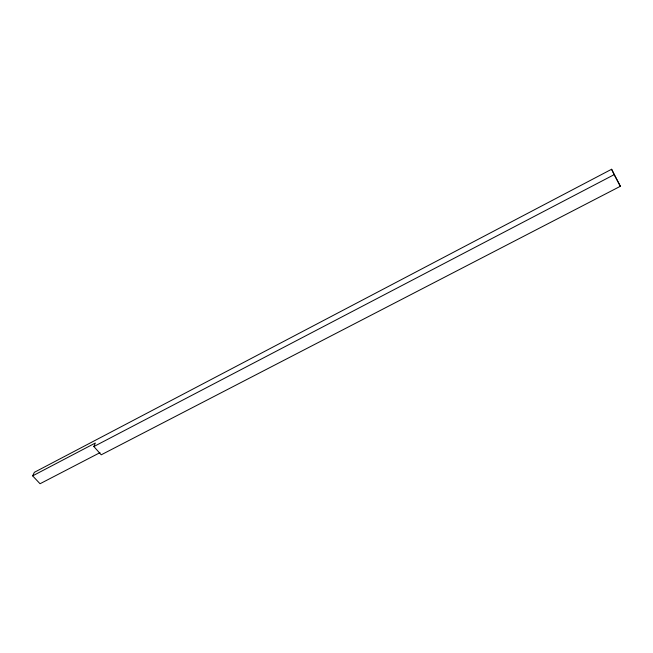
<?xml version="1.0" encoding="UTF-8"?>
<svg xmlns="http://www.w3.org/2000/svg" width="653" height="653" viewBox="0 0 653 653"><rect width="100%" height="100%" fill="white"/><g stroke="black" fill="none" stroke-linecap="round" stroke-linejoin="round"><path stroke-width="0.98" d="M32.65 475.857L34.372 472.307L611.6 169.258L620.35 186.285L101.223 454.815L93.869 446.538L95.346 443.012L32.65 475.857L40.037 483.742L99.982 452.66M93.869 446.538L614.171 174.637L611.6 169.258M614.171 174.637L620.35 186.285"/></g></svg>
